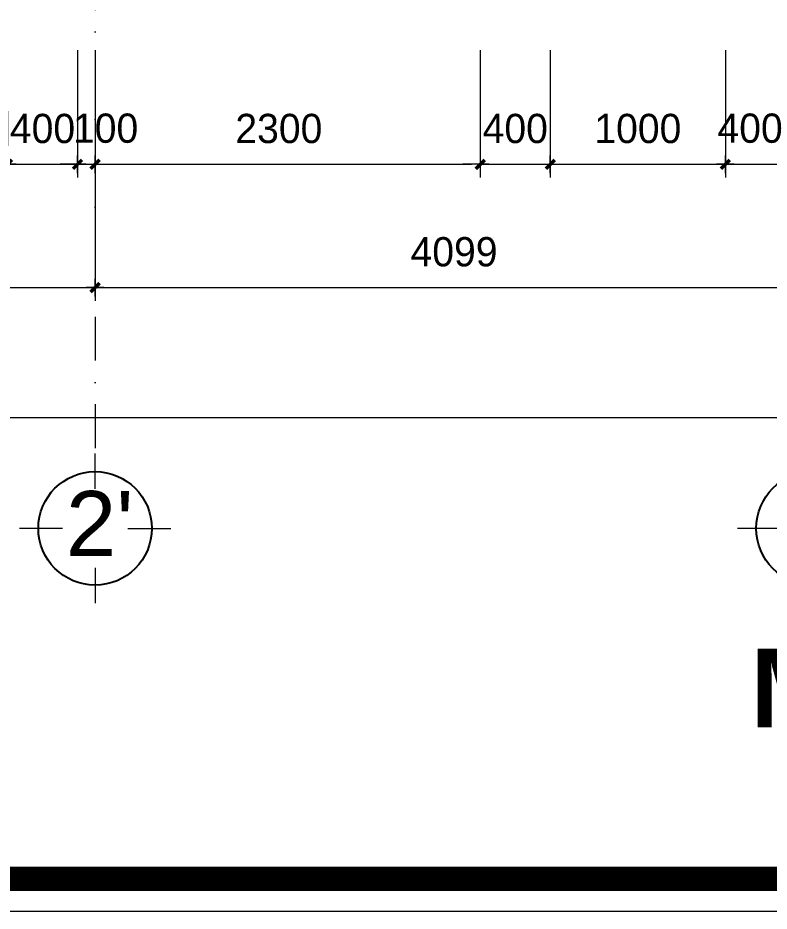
# Model space of a CAD drawing. Header units: millimetres. Extents: x 615730 to 2792744, y 139412 to 597571.
# Drawn here: x 1407072 to 1411362, y 284936 to 290035 of the extents above; entities that cross this region are included whole.
import ezdxf
from ezdxf.enums import TextEntityAlignment as Align

# ---------------------------------------------------------------- set-up
doc = ezdxf.new("R2010")
doc.units = ezdxf.units.MM
doc.header["$MEASUREMENT"] = 0
doc.header["$PDMODE"] = 34
doc.linetypes.add('DASHDOT', pattern=[1, 0.5, -0.25, 0, -0.25])
doc.layers.get('0').update_dxf_attribs({"lineweight": 5})
for name, color, linetype, lineweight in [('0.1(9)', 9, 'Continuous', 13), ('KT', 148, 'Continuous', 18), ('thay', 7, 'Continuous', 15), ('TIM TRUC', 149, 'DASHDOT', 9)]:
    doc.layers.add(name, color=color, linetype=linetype, lineweight=lineweight)
for name, color, linetype in [('H', 252, 'Continuous'), ('noi that', 29, 'Continuous'), ('TEXT', 2, 'Continuous')]:
    doc.layers.add(name, color=color, linetype=linetype)
doc.styles.add('H280', font='', dxfattribs={"height": 200})
doc.styles.add('KT OZON', font='', dxfattribs={"height": 200})
doc.styles.add('lyrichs', font='', dxfattribs={"width": 1.25})
doc.styles.add('VNI-AVO', font='vni-roms.shx')
doc.styles.get('H280').set_extended_font_data('VNI-Avo')
doc.styles.get('KT OZON').set_extended_font_data('VNI-Helve')
doc.styles.get('lyrichs').set_extended_font_data('.VnHelvetInsH', bold=True)
doc.dimstyles.new('1-50b', dxfattribs={"dimtxt": 167, "dimasz": 50, "dimexe": 75, "dimexo": 150, "dimgap": 120, "dimtad": 1, "dimdec": 0, "dimzin": 12, "dimtxsty": 'VNI-AVO', "dimblk": ']', "dimcen": 0, "dimdle": 50, "dimclrd": 252, "dimclre": 252, "dimclrt": 2, "dimadec": 0, "dimazin": 0, "dimtfac": 1, "dimtdec": 0, "dimtix": 1, "dimtmove": 2, "dimatfit": 0, "dimldrblk": 'OPEN90', "dimfxl": 1, "dimlwd": -1, "dimlwe": -1, "dimarcsym": 0})

# ---------------------------------------------------------------- blocks, each defined once
blk = doc.blocks.new('TRUC 1')
at = {"ltscale": 50}
blk.add_circle((0, -9525), 8572, dxfattribs=at)
at = {"layer": '0.1(9)', "ltscale": 50}
for p, q in [((0, -3572), (0, 1782)), ((-4942, -9525), (-11427, -9525)), ((4942, -9525), (11427, -9525)), ((0, -15478), (0, -20832))]:
    blk.add_line(p, q, dxfattribs=at)
at = {"layer": 'TEXT', "ltscale": 50, "style": 'H280'}
blk.add_attdef('1', text='', height=10478, dxfattribs=at).set_placement((-214, -4892), align=Align.CENTER)
blk = doc.blocks.new(']')
for p, q in [((1, 0), (-1, 0)), ((0, 1), (0, -1))]:
    blk.add_line(p, q)
at = {"color": 9, "const_width": 0.4}
blk.add_lwpolyline([(-0.51, -0.51), (0.51, 0.51)], dxfattribs=at)
blk = doc.blocks.new('*D2165')
at = {"layer": 'DEFPOINTS', "color": 0, "ltscale": 10, "transparency": 16777216}
for p in [(1407013, 290000.4), (1407413, 290000.4), (1407413, 289199)]:
    blk.add_point(p, dxfattribs=at)
at = {"layer": 'KT', "color": 252, "ltscale": 10, "transparency": 16777216}
for p, q in [((1407013, 289850.4), (1407013, 289124)), ((1407413, 289850.4), (1407413, 289124)), ((1406963, 289199), (1406913, 289199)), ((1407013, 289199), (1407413, 289199)), ((1407463, 289199), (1407513, 289199))]:
    blk.add_line(p, q, dxfattribs=at)
at = {"layer": 'KT', "color": 252, "ltscale": 10, "transparency": 16777216, "xscale": 50, "yscale": 50, "zscale": 50}
blk.add_blockref(']', (1407013, 289199), dxfattribs=at)
at = {"layer": 'KT', "color": 252, "ltscale": 10, "transparency": 16777216, "xscale": 50, "yscale": 50, "zscale": 50, "rotation": 180}
blk.add_blockref(']', (1407413, 289199), dxfattribs=at)
at = {"layer": 'KT', "color": 2, "ltscale": 10, "transparency": 16777216, "insert": (1407213, 289402.5), "char_height": 167, "attachment_point": 5, "style": 'VNI-AVO'}
blk.add_mtext('400', dxfattribs=at)
blk = doc.blocks.new('_Open90')
at = {"color": 0, "linetype": 'ByBlock', "lineweight": -2}
for p, q in [((0, 0), (-1, 0)), ((-0.5, 0.5), (0, 0)), ((0, 0), (-0.5, -0.5))]:
    blk.add_line(p, q, dxfattribs=at)
blk = doc.blocks.new('*D2166')
at = {"layer": 'DEFPOINTS', "color": 0, "ltscale": 10, "transparency": 16777216}
for p in [(1407413, 290000.4), (1409712.5, 290000.4), (1409712.5, 289199)]:
    blk.add_point(p, dxfattribs=at)
at = {"layer": 'KT', "color": 252, "ltscale": 10, "transparency": 16777216}
for p, q in [((1407413, 289850.4), (1407413, 289124)), ((1409712.5, 289850.4), (1409712.5, 289124)), ((1407463, 289199), (1409662.5, 289199))]:
    blk.add_line(p, q, dxfattribs=at)
at = {"layer": 'KT', "color": 252, "ltscale": 10, "transparency": 16777216, "xscale": 50, "yscale": 50, "zscale": 50, "rotation": 180}
blk.add_blockref(']', (1407413, 289199), dxfattribs=at)
at = {"layer": 'KT', "color": 252, "ltscale": 10, "transparency": 16777216, "xscale": 50, "yscale": 50, "zscale": 50}
blk.add_blockref(']', (1409712.5, 289199), dxfattribs=at)
at = {"layer": 'KT', "color": 2, "ltscale": 10, "transparency": 16777216, "insert": (1408562.7, 289402.5), "char_height": 167, "attachment_point": 5, "style": 'VNI-AVO'}
blk.add_mtext('2300', dxfattribs=at)
blk = doc.blocks.new('*D2167')
at = {"layer": 'DEFPOINTS', "color": 0, "ltscale": 10, "transparency": 16777216}
for p in [(1409712.5, 290000.4), (1410112.7, 290000.4), (1410112.7, 289199)]:
    blk.add_point(p, dxfattribs=at)
at = {"layer": 'KT', "color": 252, "ltscale": 10, "transparency": 16777216}
for p, q in [((1409712.5, 289850.4), (1409712.5, 289124)), ((1410112.7, 289850.4), (1410112.7, 289124)), ((1409662.5, 289199), (1409612.5, 289199)), ((1409712.5, 289199), (1410112.7, 289199)), ((1410162.7, 289199), (1410212.7, 289199))]:
    blk.add_line(p, q, dxfattribs=at)
at = {"layer": 'KT', "color": 252, "ltscale": 10, "transparency": 16777216, "xscale": 50, "yscale": 50, "zscale": 50}
blk.add_blockref(']', (1409712.5, 289199), dxfattribs=at)
at = {"layer": 'KT', "color": 252, "ltscale": 10, "transparency": 16777216, "xscale": 50, "yscale": 50, "zscale": 50, "rotation": 180}
blk.add_blockref(']', (1410112.7, 289199), dxfattribs=at)
at = {"layer": 'KT', "color": 2, "ltscale": 10, "transparency": 16777216, "insert": (1409912.6, 289402.5), "char_height": 167, "attachment_point": 5, "style": 'VNI-AVO'}
blk.add_mtext('400', dxfattribs=at)
blk = doc.blocks.new('*D2168')
at = {"layer": 'DEFPOINTS', "color": 0, "ltscale": 10, "transparency": 16777216}
for p in [(1410112.7, 290000.4), (1411112.4, 290000.4), (1411112.4, 289199)]:
    blk.add_point(p, dxfattribs=at)
at = {"layer": 'KT', "color": 252, "ltscale": 10, "transparency": 16777216}
for p, q in [((1410112.7, 289850.4), (1410112.7, 289124)), ((1411112.4, 289850.4), (1411112.4, 289124)), ((1410162.7, 289199), (1411062.4, 289199))]:
    blk.add_line(p, q, dxfattribs=at)
at = {"layer": 'KT', "color": 252, "ltscale": 10, "transparency": 16777216, "xscale": 50, "yscale": 50, "zscale": 50, "rotation": 180}
blk.add_blockref(']', (1410112.7, 289199), dxfattribs=at)
at = {"layer": 'KT', "color": 252, "ltscale": 10, "transparency": 16777216, "xscale": 50, "yscale": 50, "zscale": 50}
blk.add_blockref(']', (1411112.4, 289199), dxfattribs=at)
at = {"layer": 'KT', "color": 2, "ltscale": 10, "transparency": 16777216, "insert": (1410612.6, 289402.5), "char_height": 167, "attachment_point": 5, "style": 'VNI-AVO'}
blk.add_mtext('1000', dxfattribs=at)
blk = doc.blocks.new('*D2169')
at = {"layer": 'DEFPOINTS', "color": 0, "ltscale": 10, "transparency": 16777216}
for p in [(1411112.4, 290000.4), (1411512.7, 290000.4), (1411512.7, 289199)]:
    blk.add_point(p, dxfattribs=at)
at = {"layer": 'KT', "color": 252, "ltscale": 10, "transparency": 16777216}
for p, q in [((1411112.4, 289850.4), (1411112.4, 289124)), ((1411512.7, 289850.4), (1411512.7, 289124)), ((1411162.4, 289199), (1411462.7, 289199))]:
    blk.add_line(p, q, dxfattribs=at)
at = {"layer": 'KT', "color": 252, "ltscale": 10, "transparency": 16777216, "xscale": 50, "yscale": 50, "zscale": 50, "rotation": 180}
blk.add_blockref(']', (1411112.4, 289199), dxfattribs=at)
at = {"layer": 'KT', "color": 252, "ltscale": 10, "transparency": 16777216, "xscale": 50, "yscale": 50, "zscale": 50}
blk.add_blockref(']', (1411512.7, 289199), dxfattribs=at)
at = {"layer": 'KT', "color": 2, "ltscale": 10, "transparency": 16777216, "insert": (1411253.5, 289404.2), "char_height": 167, "attachment_point": 5, "style": 'VNI-AVO'}
blk.add_mtext('400', dxfattribs=at)
blk = doc.blocks.new('*D2185')
at = {"layer": 'DEFPOINTS', "color": 0, "ltscale": 10, "transparency": 16777216}
for p in [(1405513.2, 290000.4), (1407513.2, 290000.4), (1407513.2, 288495.4)]:
    blk.add_point(p, dxfattribs=at)
at = {"layer": 'KT', "color": 252, "ltscale": 10, "transparency": 16777216}
for p, q in [((1405513.2, 289850.4), (1405513.2, 288420.4)), ((1407513.2, 289850.4), (1407513.2, 288420.4)), ((1405563.2, 288495.4), (1407463.2, 288495.4))]:
    blk.add_line(p, q, dxfattribs=at)
at = {"layer": 'KT', "color": 252, "ltscale": 10, "transparency": 16777216, "xscale": 50, "yscale": 50, "zscale": 50, "rotation": 180}
blk.add_blockref(']', (1405513.2, 288495.4), dxfattribs=at)
at = {"layer": 'KT', "color": 252, "ltscale": 10, "transparency": 16777216, "xscale": 50, "yscale": 50, "zscale": 50}
blk.add_blockref(']', (1407513.2, 288495.4), dxfattribs=at)
at = {"layer": 'KT', "color": 2, "ltscale": 10, "transparency": 16777216, "insert": (1406513.2, 288698.9), "char_height": 167, "attachment_point": 5, "style": 'VNI-AVO'}
blk.add_mtext('2000', dxfattribs=at)
blk = doc.blocks.new('*D2186')
at = {"layer": 'DEFPOINTS', "color": 0, "ltscale": 10, "transparency": 16777216}
for p in [(1407513.2, 290000.4), (1411612.7, 290000.4), (1411612.7, 288495.4)]:
    blk.add_point(p, dxfattribs=at)
at = {"layer": 'KT', "color": 252, "ltscale": 10, "transparency": 16777216}
for p, q in [((1407513.2, 289850.4), (1407513.2, 288420.4)), ((1411612.7, 289850.4), (1411612.7, 288420.4)), ((1407563.2, 288495.4), (1411562.7, 288495.4))]:
    blk.add_line(p, q, dxfattribs=at)
at = {"layer": 'KT', "color": 252, "ltscale": 10, "transparency": 16777216, "xscale": 50, "yscale": 50, "zscale": 50, "rotation": 180}
blk.add_blockref(']', (1407513.2, 288495.4), dxfattribs=at)
at = {"layer": 'KT', "color": 252, "ltscale": 10, "transparency": 16777216, "xscale": 50, "yscale": 50, "zscale": 50}
blk.add_blockref(']', (1411612.7, 288495.4), dxfattribs=at)
at = {"layer": 'KT', "color": 2, "ltscale": 10, "transparency": 16777216, "insert": (1409563, 288698.9), "char_height": 167, "attachment_point": 5, "style": 'VNI-AVO'}
blk.add_mtext('4099', dxfattribs=at)
blk = doc.blocks.new('*D2192')
at = {"layer": 'DEFPOINTS', "color": 0, "ltscale": 10, "transparency": 16777216}
for p in [(1407413, 290000.4), (1407513.2, 290000.4), (1407513.2, 289199)]:
    blk.add_point(p, dxfattribs=at)
at = {"layer": 'KT', "color": 252, "ltscale": 10, "transparency": 16777216}
for p, q in [((1407413, 289850.4), (1407413, 289124)), ((1407513.2, 289850.4), (1407513.2, 289124)), ((1407363, 289199), (1407313, 289199)), ((1407413, 289199), (1407513.2, 289199)), ((1407563.2, 289199), (1407613.2, 289199))]:
    blk.add_line(p, q, dxfattribs=at)
at = {"layer": 'KT', "color": 252, "ltscale": 10, "transparency": 16777216, "xscale": 50, "yscale": 50, "zscale": 50}
blk.add_blockref(']', (1407413, 289199), dxfattribs=at)
at = {"layer": 'KT', "color": 252, "ltscale": 10, "transparency": 16777216, "xscale": 50, "yscale": 50, "zscale": 50, "rotation": 180}
blk.add_blockref(']', (1407513.2, 289199), dxfattribs=at)
at = {"layer": 'KT', "color": 2, "ltscale": 10, "transparency": 16777216, "insert": (1407573.3, 289404.2), "char_height": 167, "attachment_point": 5, "style": 'VNI-AVO'}
blk.add_mtext('100', dxfattribs=at)
blk = doc.blocks.new('*D2194')
at = {"layer": 'DEFPOINTS', "color": 0, "ltscale": 10, "transparency": 16777216}
for p in [(1403013.7, 290000.4), (1423613, 290000.4), (1423613, 287753.8)]:
    blk.add_point(p, dxfattribs=at)
at = {"layer": 'KT', "color": 252, "ltscale": 10, "transparency": 16777216}
for p, q in [((1403013.7, 289850.4), (1403013.7, 287678.8)), ((1423613, 289850.4), (1423613, 287678.8)), ((1403063.7, 287753.8), (1423563, 287753.8))]:
    blk.add_line(p, q, dxfattribs=at)
at = {"layer": 'KT', "color": 252, "ltscale": 10, "transparency": 16777216, "xscale": 50, "yscale": 50, "zscale": 50, "rotation": 180}
blk.add_blockref(']', (1403013.7, 287753.8), dxfattribs=at)
at = {"layer": 'KT', "color": 252, "ltscale": 10, "transparency": 16777216, "xscale": 50, "yscale": 50, "zscale": 50}
blk.add_blockref(']', (1423613, 287753.8), dxfattribs=at)
at = {"layer": 'KT', "color": 2, "ltscale": 10, "transparency": 16777216, "insert": (1413313.4, 287957.3), "char_height": 167, "attachment_point": 5, "style": 'VNI-AVO'}
blk.add_mtext('20599', dxfattribs=at)

msp = doc.modelspace()

# ---------------------------------------------------------------- linework, layer by layer
at = {"layer": 'H', "const_width": 138.2}
msp.add_lwpolyline([(1398561.8, 285120.6), (1425564.7, 285120.6), (1425564.7, 304105.6), (1398561.8, 304105.6)], close=True, dxfattribs=at)
at = {"layer": 'thay', "linetype": 'Continuous'}
msp.add_lwpolyline([(1398377.5, 284936.3), (1425749, 284936.3), (1425749, 304289.9), (1398377.5, 304289.9)], close=True, dxfattribs=at)
at = {"layer": 'TIM TRUC', "ltscale": 500}
msp.add_line((1407513.2, 299831.5), (1407513.2, 287548.1), dxfattribs=at)

# ---------------------------------------------------------------- block references
at = {"layer": 'noi that', "lineweight": -2, "ltscale": 10}
ref = msp.add_blockref('TRUC 1', (1407513.2, 286761), dxfattribs=dict(at, xscale=0.03778148023411632, yscale=0.03778148023411632, zscale=0.03778148023411632, rotation=180))
ref.add_attrib('1', "2'", dxfattribs={"layer": 'TEXT', "color": 3, "ltscale": 50, "height": 370.15, "style": 'KT OZON'}).set_placement((1407539.9, 286964), align=Align.CENTER)
ref = msp.add_blockref('TRUC 1', (1411612.7, 286761), dxfattribs=dict(at, xscale=0.03778148023411632, yscale=0.03778148023411632, zscale=0.03778148023411632, rotation=180))
ref.add_attrib('1', '3', dxfattribs={"layer": 'TEXT', "color": 3, "ltscale": 50, "height": 370.2, "style": 'KT OZON'}).set_placement((1411639.3, 286964), align=Align.CENTER)

# ---------------------------------------------------------------- texts
at = {"layer": 'TEXT', "style": 'lyrichs'}
msp.add_text('MÆT c¾t A-A', height=450, dxfattribs=at).set_placement((1413314.2, 285984.6), align=Align.CENTER)

# ---------------------------------------------------------------- dimensions: what is measured, and where the dimension line sits
at = {"layer": 'KT', "ltscale": 10}
for base, p1, p2, picture, middle in [((1423613, 287753.8), (1403013.7, 290000.4), (1423613, 290000.4), '*D2194', (1413313.4, 287957.3)), ((1407513.2, 288495.4), (1405513.2, 290000.4), (1407513.2, 290000.4), '*D2185', (1406513.2, 288698.9)), ((1407413, 289199), (1407013, 290000.4), (1407413, 290000.4), '*D2165', (1407213, 289402.5)), ((1409712.45609, 289198.95186), (1407412.95608, 290000.40716), (1409712.45609, 290000.40716), '*D2166', (1408562.70608, 289402.45186)), ((1411612.6863, 288495.3906), (1407513.2263, 290000.4072), (1411612.6863, 290000.4072), '*D2186', (1409562.9563, 288698.8906)), ((1410112.7, 289199), (1409712.5, 290000.4), (1410112.7, 290000.4), '*D2167', (1409912.6, 289402.5)), ((1411112.4, 289199), (1410112.7, 290000.4), (1411112.4, 290000.4), '*D2168', (1410612.6, 289402.5))]:
    dim = msp.add_linear_dim(base=base, p1=p1, p2=p2, dimstyle='1-50b', dxfattribs=at)
    dim.commit()
    dim.dimension.update_dxf_attribs({"geometry": picture, "text_midpoint": middle})
for base, p1, p2, picture, middle in [((1407513.2, 289199), (1407413, 290000.4), (1407513.2, 290000.4), '*D2192', (1407573.3, 289404.2)), ((1411512.7, 289199), (1411112.4, 290000.4), (1411512.7, 290000.4), '*D2169', (1411253.5, 289404.2))]:
    dim = msp.add_linear_dim(base=base, p1=p1, p2=p2, dimstyle='1-50b', dxfattribs=at)
    dim.commit()
    dim.dimension.update_dxf_attribs({"geometry": picture, "text_midpoint": middle, "dimtype": 160})

doc.saveas('drawing.dxf')
